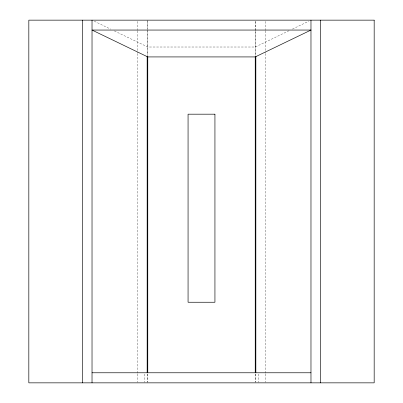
<?xml version="1.0" encoding="UTF-8"?>
<svg xmlns="http://www.w3.org/2000/svg" width="403" height="403" viewBox="0 0 403 403"><rect width="100%" height="100%" fill="white"/><g stroke="black" fill="none" stroke-linecap="round" stroke-linejoin="round"><path stroke-width="0.3" stroke-dasharray="2.02 1.51" d="M289.016 30.734L255.235 47.015L147.765 47.015L113.984 30.734M292.397 29.107L308.723 21.233M94.277 21.233L110.603 29.107M265.31 21.409L265.31 30.225M265.31 30.855L265.31 52.894M265.31 53.523L265.31 373.405M265.31 374.034L265.31 382.22M258.252 374.034L258.252 382.22M255.84 21.409L255.84 30.225M255.84 30.855L255.84 55.413M255.84 374.034L255.84 382.22M255.235 21.399L255.235 55.685M255.235 374.034L255.235 382.22M147.765 20.15L147.765 55.685M147.765 374.034L147.765 382.22M147.16 21.409L147.16 28.966M147.16 29.595L147.16 55.413M147.16 374.034L147.16 382.22M144.748 374.034L144.748 382.22M137.69 21.409L137.69 30.225M137.69 30.855L137.69 52.894M137.69 53.523L137.69 373.405M137.69 374.034L137.69 382.22"/><path stroke-width="0.6" d="M92.025 372.775L310.975 372.775M320.44 20.15L320.44 382.85M310.975 20.15L310.975 382.85M255.84 56.042L255.84 372.775M255.235 56.45L255.235 372.775M147.765 56.45L147.765 372.775M147.16 56.042L147.16 372.775M92.025 20.15L92.025 382.85M82.56 20.15L82.56 382.85M310.975 30.054L255.235 56.924L147.765 56.924L92.025 30.054L310.975 30.054M374.175 20.15L28.825 20.15L28.825 382.85L374.175 382.85L374.175 20.15M214.935 114.185L188.065 114.185L188.065 302.25L214.935 302.25L214.935 114.185"/></g></svg>
